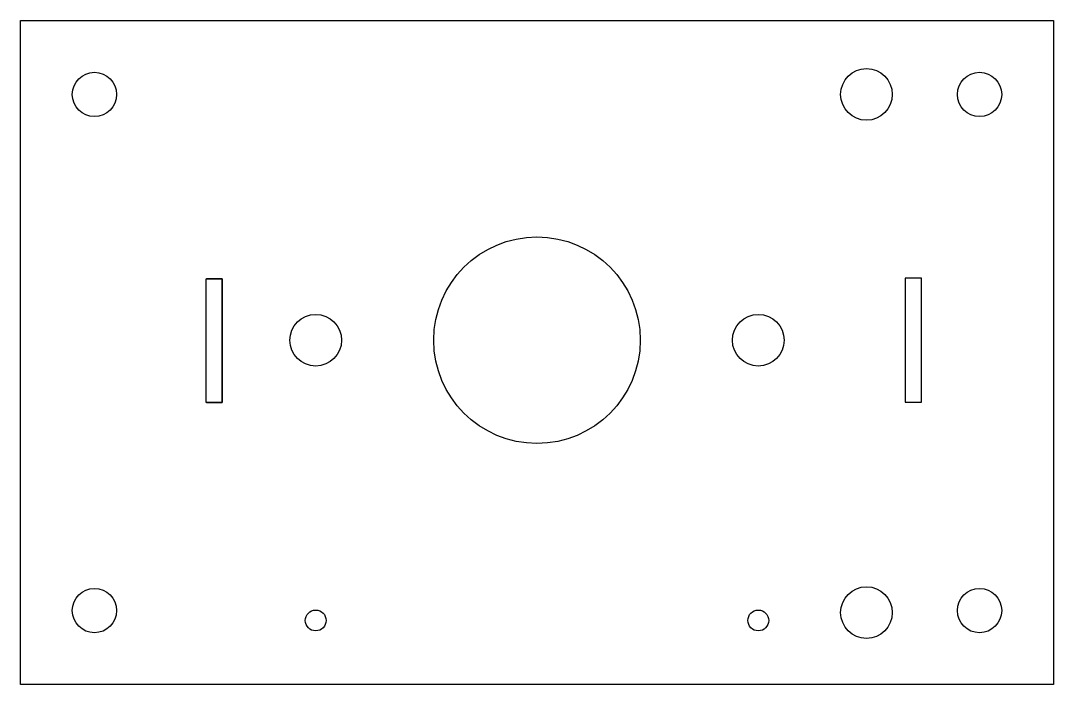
# Model space of a CAD drawing. Header units: inches. Extents: x -7.09 to 1.18, y -2.76 to 2.56.
import ezdxf

# ---------------------------------------------------------------- set-up
doc = ezdxf.new("R2010")
doc.units = ezdxf.units.IN
doc.header["$MEASUREMENT"] = 0

msp = doc.modelspace()

# ---------------------------------------------------------------- linework, layer by layer
for p, q in [((-0.0039, -0.4961), (0.122, -0.4961)), ((-5.5984, -0.5), (-5.4724, -0.5))]:
    msp.add_line(p, q)
at = {"flags": 128}
msp.add_lwpolyline([(-7.0866, 2.5591), (1.1811, 2.5591), (1.1811, -2.7559), (-7.0866, -2.7559)], close=True, dxfattribs=at)
for points in [[(-0.0039, -0.4961), (0.1261, -0.4961), (0.1261, 0.4961), (-0.0039, 0.4961)], [(0.1261, -0.4961), (0.1261, 0.4961), (-0.0039, 0.4961), (-0.0039, -0.4961)], [(-5.4724, -0.5), (-5.6024, -0.5), (-5.6024, 0.4921), (-5.4724, 0.4921)], [(-5.6024, -0.5), (-5.6024, 0.4921), (-5.4724, 0.4921), (-5.4724, -0.5)]]:
    msp.add_lwpolyline(points, close=True)
for points in [[(0.122, 0.4961), (-0.0039, 0.4961), (-0.0039, -0.4961)], [(-5.4724, -0.5), (-5.4724, 0.4921), (-5.5984, 0.4921)]]:
    msp.add_lwpolyline(points, dxfattribs=at)
for centre, radius in [((-0.315, 1.9685), 0.2067), ((-6.4961, 1.9685), 0.1772), ((0.5906, 1.9685), 0.1772), ((-2.9528, 0), 0.8268), ((-4.7244, 0), 0.2067), ((-1.1811, 0), 0.2067), ((-0.315, -2.1814), 0.2067), ((-6.4961, -2.1654), 0.1772), ((0.5906, -2.1654), 0.1772), ((-4.7244, -2.2441), 0.0833), ((-1.1811, -2.2441), 0.0833)]:
    msp.add_circle(centre, radius)

doc.saveas('drawing.dxf')
